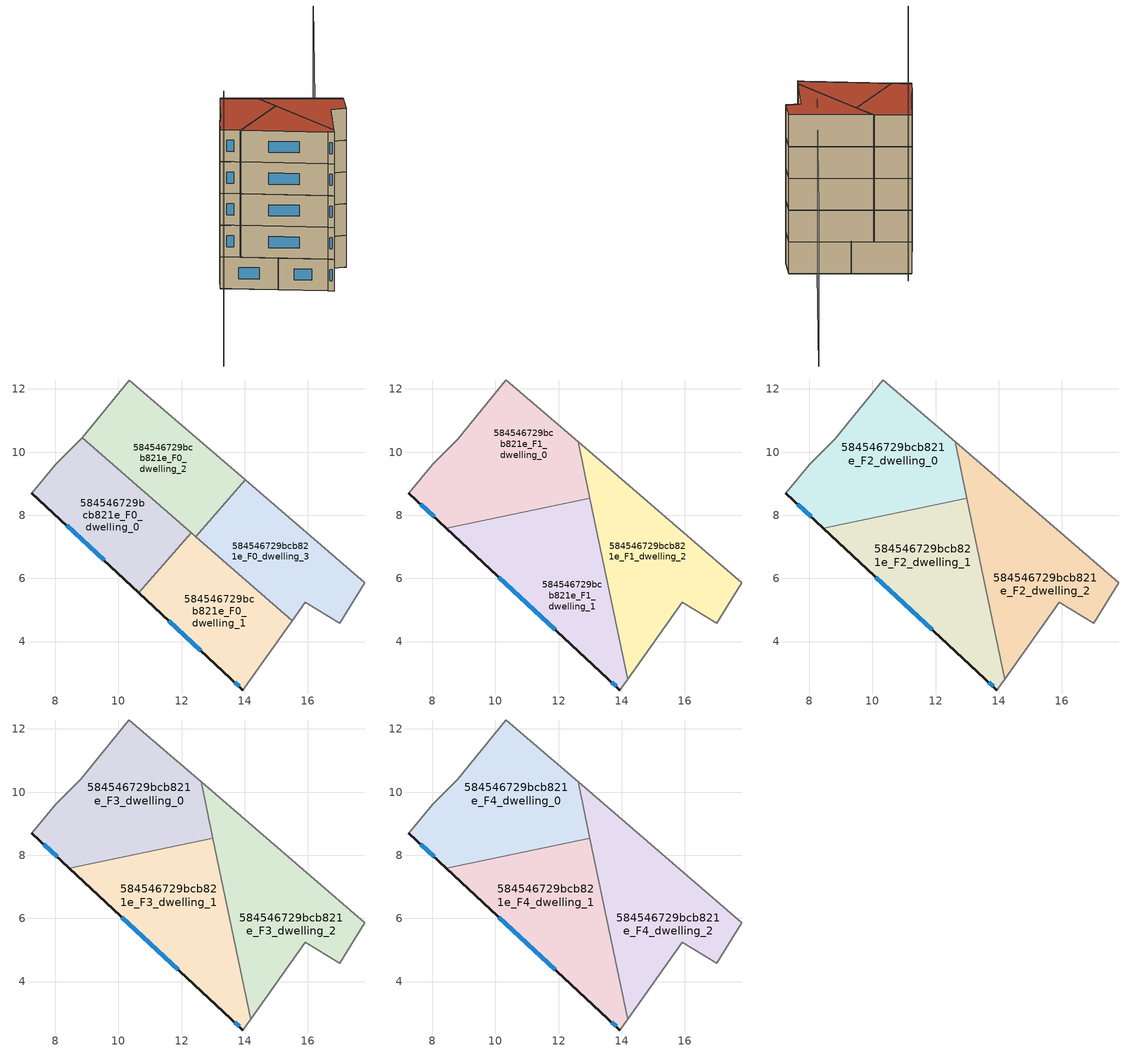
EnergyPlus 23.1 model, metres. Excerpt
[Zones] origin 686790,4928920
584546729bcb821e_F0_dwelling_0
 floor ground (EU_floor_Construction): 10.65,5.54 12.31,7.45 8.86,10.46 8.81,10.41 8.01,9.62 7.25,8.71 z0
 wall outside (EU_wall_Construction): 10.65,5.54 7.25,8.71 z0:3
 wall adiabatic (EU_wall_Construction): 7.25,8.71 8.01,9.62 8.81,10.41 8.86,10.46 z0:3
 wall to 584546729bcb821e_F0_dwelling_1 (EU_wall_Construction): 12.31,7.45 10.65,5.54 z0:3
 wall to 584546729bcb821e_F0_dwelling_2 (EU_wall_Construction): 8.86,10.46 12.31,7.45 z0:3
 window (EU_Window_Construction): 9.54,6.57 8.36,7.68 z0.98:2.02
584546729bcb821e_F0_dwelling_1
 floor ground (EU_floor_Construction): 13.94,2.46 15.51,4.66 12.31,7.45 10.65,5.54 13.56,2.83 z0
 wall outside (EU_wall_Construction): 13.94,2.46 13.56,2.83 10.65,5.54 z0:3
 wall adiabatic (EU_wall_Construction): 15.51,4.66 13.94,2.46 z0:3
 wall to 584546729bcb821e_F0_dwelling_3 (EU_wall_Construction): 12.45,7.32 15.51,4.66 z0:3
 wall to 584546729bcb821e_F0_dwelling_2 (EU_wall_Construction): 12.31,7.45 12.45,7.33 z0:3
 window (EU_Window_Construction): 12.61,3.71 11.59,4.66 / 13.82,2.58 13.68,2.71 z0.98:2.02
584546729bcb821e_F0_dwelling_2
 floor ground (EU_floor_Construction): 12.45,7.33 14.02,9.12 10.34,12.29 8.86,10.46 z0
 wall adiabatic (EU_wall_Construction): 8.86,10.46 10.34,12.29 14.02,9.12 z0:3
 wall to 584546729bcb821e_F0_dwelling_3 (EU_wall_Construction): 14.02,9.12 12.45,7.33 z0:3
 ceiling adiabatic (EU_roof_Construction): 12.99,8.54 13.09,8.06 12.45,7.33 11.43,8.22 z3
584546729bcb821e_F0_dwelling_3
 floor ground (EU_floor_Construction): 17.01,4.58 17.8,5.86 14.02,9.12 12.45,7.33 15.51,4.66 15.92,5.24 z0
 wall adiabatic (EU_wall_Construction): 14.02,9.12 17.8,5.86 17.01,4.58 15.92,5.24 15.51,4.66 z0:3
 ceiling adiabatic (EU_roof_Construction): 13.09,8.06 13.42,6.48 12.45,7.33 z3
584546729bcb821e_F1_dwelling_0
 floor to 584546729bcb821e_F0_dwelling_0 (EU_floor_Construction): 11.43,8.22 8.86,10.46 8.81,10.41 8.01,9.62 7.25,8.71 8.44,7.59 z3
 floor to 584546729bcb821e_F0_dwelling_2 (EU_floor_Construction): 12.99,8.54 12.62,10.32 10.34,12.29 8.86,10.46 11.43,8.22 z3
 wall outside (EU_wall_Construction): 8.44,7.59 7.25,8.71 z3:6
 wall adiabatic (EU_wall_Construction): 7.25,8.71 8.01,9.62 8.81,10.41 10.33,12.27 10.34,12.29 12.62,10.32 z3:6
 wall to 584546729bcb821e_F1_dwelling_1 (EU_wall_Construction): 12.99,8.54 8.44,7.59 z3:6
 wall to 584546729bcb821e_F1_dwelling_2 (EU_wall_Construction): 12.62,10.32 12.99,8.54 z3:6
 window (EU_Window_Construction): 8.06,7.96 7.64,8.34 z3.98:5.02
584546729bcb821e_F1_dwelling_1
 floor to 584546729bcb821e_F0_dwelling_1 (EU_floor_Construction): 13.94,2.46 14.19,2.81 13.42,6.48 12.31,7.45 10.65,5.54 13.56,2.83 z3
 floor to 584546729bcb821e_F0_dwelling_0 (EU_floor_Construction): 10.65,5.54 12.31,7.45 11.43,8.22 8.44,7.59 z3
 floor adiabatic (EU_floor_Construction): 13.42,6.48 12.99,8.54 11.43,8.22 z3
 wall outside (EU_wall_Construction): 13.94,2.46 13.56,2.83 8.44,7.59 z3:6
 wall adiabatic (EU_wall_Construction): 14.19,2.81 13.94,2.46 z3:6
 wall to 584546729bcb821e_F1_dwelling_2 (EU_wall_Construction): 12.99,8.54 14.19,2.81 z3:6
 window (EU_Window_Construction): 13.82,2.58 13.68,2.71 / 11.9,4.38 10.11,6.04 z3.98:5.02
584546729bcb821e_F1_dwelling_2
 floor to 584546729bcb821e_F0_dwelling_2 (EU_floor_Construction): 13.09,8.06 14.02,9.12 12.62,10.32 z3
 floor to 584546729bcb821e_F0_dwelling_3 (EU_floor_Construction): 17.01,4.58 17.8,5.86 14.02,9.12 13.09,8.06 13.42,6.48 15.51,4.66 15.92,5.24 z3
 floor to 584546729bcb821e_F0_dwelling_1 (EU_floor_Construction): 14.19,2.81 15.51,4.66 13.42,6.48 z3
 wall adiabatic (EU_wall_Construction): 12.62,10.32 17.8,5.86 17.01,4.58 15.92,5.24 14.19,2.81 z3:6
584546729bcb821e_F2_dwelling_0
 floor to 584546729bcb821e_F1_dwelling_0 (EU_floor_Construction): 12.99,8.54 12.62,10.32 10.34,12.29 10.33,12.27 8.81,10.41 8.01,9.62 7.25,8.71 8.44,7.59 z6
 wall outside (EU_wall_Construction): 8.44,7.59 7.25,8.71 z6:9
 wall adiabatic (EU_wall_Construction): 7.25,8.71 8.01,9.62 8.81,10.41 10.33,12.27 10.34,12.29 12.62,10.32 z6:9
 wall to 584546729bcb821e_F2_dwelling_1 (EU_wall_Construction): 12.99,8.54 8.44,7.59 z6:9
 wall to 584546729bcb821e_F2_dwelling_2 (EU_wall_Construction): 12.62,10.32 12.99,8.54 z6:9
 window (EU_Window_Construction): 8.06,7.96 7.64,8.34 z6.98:8.02
584546729bcb821e_F2_dwelling_1
 floor to 584546729bcb821e_F1_dwelling_1 (EU_floor_Construction): 13.94,2.46 14.19,2.81 12.99,8.54 8.44,7.59 13.56,2.83 z6
 wall outside (EU_wall_Construction): 13.94,2.46 13.56,2.83 8.44,7.59 z6:9
 wall adiabatic (EU_wall_Construction): 14.19,2.81 13.94,2.46 z6:9
 wall to 584546729bcb821e_F2_dwelling_2 (EU_wall_Construction): 12.99,8.54 14.19,2.81 z6:9
 window (EU_Window_Construction): 13.82,2.58 13.68,2.71 / 11.9,4.38 10.11,6.04 z6.98:8.02
584546729bcb821e_F2_dwelling_2
 floor to 584546729bcb821e_F1_dwelling_2 (EU_floor_Construction): 17.01,4.58 17.8,5.86 12.62,10.32 14.19,2.81 15.92,5.24 z6
 wall adiabatic (EU_wall_Construction): 12.62,10.32 17.8,5.86 17.01,4.58 15.92,5.24 14.19,2.81 z6:9
584546729bcb821e_F3_dwelling_0
 floor to 584546729bcb821e_F2_dwelling_0 (EU_floor_Construction): 12.99,8.54 12.62,10.32 10.34,12.29 10.33,12.27 8.81,10.41 8.01,9.62 7.25,8.71 8.44,7.59 z9
 wall outside (EU_wall_Construction): 8.44,7.59 7.25,8.71 z9:12
 wall adiabatic (EU_wall_Construction): 7.25,8.71 8.01,9.62 8.81,10.41 10.33,12.27 10.34,12.29 12.62,10.32 z9:12
 wall to 584546729bcb821e_F3_dwelling_1 (EU_wall_Construction): 12.99,8.54 8.44,7.59 z9:12
 wall to 584546729bcb821e_F3_dwelling_2 (EU_wall_Construction): 12.62,10.32 12.99,8.54 z9:12
 window (EU_Window_Construction): 8.06,7.96 7.64,8.34 z9.98:11.02
584546729bcb821e_F3_dwelling_1
 floor to 584546729bcb821e_F2_dwelling_1 (EU_floor_Construction): 13.94,2.46 14.19,2.81 12.99,8.54 8.44,7.59 13.56,2.83 z9
 wall outside (EU_wall_Construction): 13.94,2.46 13.56,2.83 8.44,7.59 z9:12
 wall adiabatic (EU_wall_Construction): 14.19,2.81 13.94,2.46 z9:12
 wall to 584546729bcb821e_F3_dwelling_2 (EU_wall_Construction): 12.99,8.54 14.19,2.81 z9:12
 window (EU_Window_Construction): 13.82,2.58 13.68,2.71 / 11.9,4.38 10.11,6.04 z9.98:11.02
584546729bcb821e_F3_dwelling_2
 floor to 584546729bcb821e_F2_dwelling_2 (EU_floor_Construction): 17.01,4.58 17.8,5.86 12.62,10.32 14.19,2.81 15.92,5.24 z9
 wall adiabatic (EU_wall_Construction): 12.62,10.32 17.8,5.86 17.01,4.58 15.92,5.24 14.19,2.81 z9:12
584546729bcb821e_F4_dwelling_0
 floor to 584546729bcb821e_F3_dwelling_0 (EU_floor_Construction): 12.99,8.54 12.62,10.32 10.34,12.29 10.33,12.27 8.81,10.41 8.01,9.62 7.25,8.71 8.44,7.59 z12
 wall outside (EU_wall_Construction): 8.44,7.59 7.25,8.71 z12:15
 wall adiabatic (EU_wall_Construction): 7.25,8.71 8.01,9.62 8.81,10.41 10.33,12.27 10.34,12.29 12.62,10.32 z12:15
 wall to 584546729bcb821e_F4_dwelling_1 (EU_wall_Construction): 12.99,8.54 8.44,7.59 z12:15
 wall to 584546729bcb821e_F4_dwelling_2 (EU_wall_Construction): 12.62,10.32 12.99,8.54 z12:15
 window (EU_Window_Construction): 8.06,7.96 7.64,8.34 z12.98:14.02
 roof outside (EU_roof_Construction): 12.62,10.32 12.99,8.54 8.44,7.59 7.25,8.71 8.01,9.62 8.81,10.41 10.33,12.27 10.34,12.29 z15
584546729bcb821e_F4_dwelling_1
 floor to 584546729bcb821e_F3_dwelling_1 (EU_floor_Construction): 13.94,2.46 14.19,2.81 12.99,8.54 8.44,7.59 13.56,2.83 z12
 wall outside (EU_wall_Construction): 13.94,2.46 13.56,2.83 8.44,7.59 z12:15
 wall adiabatic (EU_wall_Construction): 14.19,2.81 13.94,2.46 z12:15
 wall to 584546729bcb821e_F4_dwelling_2 (EU_wall_Construction): 12.99,8.54 14.19,2.81 z12:15
 window (EU_Window_Construction): 13.82,2.58 13.68,2.71 / 11.9,4.38 10.11,6.04 z12.98:14.02
 roof outside (EU_roof_Construction): 12.99,8.54 14.19,2.81 13.94,2.46 13.56,2.83 8.44,7.59 z15
584546729bcb821e_F4_dwelling_2
 floor to 584546729bcb821e_F3_dwelling_2 (EU_floor_Construction): 17.01,4.58 17.8,5.86 12.62,10.32 14.19,2.81 15.92,5.24 z12
 wall adiabatic (EU_wall_Construction): 12.62,10.32 17.8,5.86 17.01,4.58 15.92,5.24 14.19,2.81 z12:15
 roof outside (EU_roof_Construction): 17.8,5.86 17.01,4.58 15.92,5.24 14.19,2.81 12.62,10.32 z15
shading: 13.05,3.76 25,17.95 / 11.23,12.9 -0.1,-0.3 z0:15
[Building]
EU S2 Campaign: North Axis=0; Terrain=City; Solar Distribution=FullExterior
[Site:Location]
Bologna: Latitude=44.5; Longitude=11.25; Time Zone=1; Elevation=37
[SizingPeriod:WeatherFileDays]
AnnualSizingPeriod: Begin Month=1; Begin Day of Month=1; End Month=12; End Day of Month=31; Day of Week for Start Day=Monday; Use Weather File Daylight Saving Period=No; Use Weather File Rain and Snow Indicators=No
[MATERIAL]
EU_InternalMass_Material: Roughness=MediumRough; Thickness=0.1; Conductivity=1; Density=1800; Specific Heat=900; Thermal Absorptance=0.9; Solar Absorptance=0.7; Visible Absorptance=0.7
[MATERIAL:NOMASS] Roughness=MediumRough; Thermal Absorptance=0.9; Solar Absorptance=0.7; Visible Absorptance=0.7
Name | Thermal Resistance
EU_wall_NoMass | 0.905828
EU_roof_NoMass | 0.37593
EU_floor_NoMass | 0.67114
[WINDOWMATERIAL:SIMPLEGLAZINGSYSTEM]
EU_Window_SimpleGlazing: UFactor=4.52486; Solar Heat Gain Coefficient=0.85; Visible Transmittance=0.85
[CONSTRUCTION]
EU_wall_Construction: EU_wall_NoMass
EU_roof_Construction: EU_roof_NoMass
EU_floor_Construction: EU_floor_NoMass
EU_InternalMass_Construction: EU_InternalMass_Material
EU_Window_Construction: EU_Window_SimpleGlazing
[ZONE] Type=1; Multiplier=1; Ceiling Height=autocalculate; Floor Area=autocalculate; Part of Total Floor Area=Yes
Name | Volume
584546729bcb821e_F0_dwelling_0 | 34.1455
584546729bcb821e_F1_dwelling_0; 584546729bcb821e_F2_dwelling_0; 584546729bcb821e_F3_dwelling_0; 584546729bcb821e_F4_dwelling_0 | 45.5332
584546729bcb821e_F0_dwelling_1 | 34.1448
584546729bcb821e_F1_dwelling_1; 584546729bcb821e_F2_dwelling_1; 584546729bcb821e_F3_dwelling_1; 584546729bcb821e_F4_dwelling_1 | 45.5251
584546729bcb821e_F0_dwelling_2 | 34.1484
584546729bcb821e_F1_dwelling_2; 584546729bcb821e_F2_dwelling_2; 584546729bcb821e_F3_dwelling_2; 584546729bcb821e_F4_dwelling_2 | 45.5259
584546729bcb821e_F0_dwelling_3 | 34.1433
[INTERNALMASS] Construction=EU_InternalMass_Construction
Name | Zone or ZoneList | Surface Area
584546729bcb821e_F0_dwelling_0_EU_InternalMass | 584546729bcb821e_F0_dwelling_0 | 11.3817
584546729bcb821e_F0_dwelling_1_EU_InternalMass | 584546729bcb821e_F0_dwelling_1 | 11.3816
584546729bcb821e_F0_dwelling_2_EU_InternalMass | 584546729bcb821e_F0_dwelling_2 | 11.3828
584546729bcb821e_F0_dwelling_3_EU_InternalMass | 584546729bcb821e_F0_dwelling_3 | 11.3811
584546729bcb821e_F1_dwelling_0_EU_InternalMass | 584546729bcb821e_F1_dwelling_0 | 15.1775
584546729bcb821e_F1_dwelling_1_EU_InternalMass | 584546729bcb821e_F1_dwelling_1 | 15.1759
584546729bcb821e_F1_dwelling_2_EU_InternalMass | 584546729bcb821e_F1_dwelling_2 | 15.1754
584546729bcb821e_F2_dwelling_0_EU_InternalMass | 584546729bcb821e_F2_dwelling_0 | 15.1775
584546729bcb821e_F2_dwelling_1_EU_InternalMass | 584546729bcb821e_F2_dwelling_1 | 15.1759
584546729bcb821e_F2_dwelling_2_EU_InternalMass | 584546729bcb821e_F2_dwelling_2 | 15.1754
584546729bcb821e_F3_dwelling_0_EU_InternalMass | 584546729bcb821e_F3_dwelling_0 | 15.1775
584546729bcb821e_F3_dwelling_1_EU_InternalMass | 584546729bcb821e_F3_dwelling_1 | 15.1759
584546729bcb821e_F3_dwelling_2_EU_InternalMass | 584546729bcb821e_F3_dwelling_2 | 15.1754
584546729bcb821e_F4_dwelling_0_EU_InternalMass | 584546729bcb821e_F4_dwelling_0 | 15.1775
584546729bcb821e_F4_dwelling_1_EU_InternalMass | 584546729bcb821e_F4_dwelling_1 | 15.1759
584546729bcb821e_F4_dwelling_2_EU_InternalMass | 584546729bcb821e_F4_dwelling_2 | 15.1754
[OTHEREQUIPMENT] Fuel Type=Electricity; Design Level Calculation Method=Watts/Area; Power per Zone Floor Area=1; Fraction Latent=0; Fraction Radiant=0; Fraction Lost=0; Carbon Dioxide Generation Rate=0; EndUse Subcategory=EU_Step8_InternalGains
Name | Zone or ZoneList or Space or SpaceList | Schedule
EU_Step8_InternalGain_584546729bcb821e_F0_dwelling_0_f000 | 584546729bcb821e_F0_dwelling_0 | EU_Step8_GainSchedule_584546729bcb821e_F0_dwelling_0_f000
EU_Step8_InternalGain_584546729bcb821e_F0_dwelling_1_f000 | 584546729bcb821e_F0_dwelling_1 | EU_Step8_GainSchedule_584546729bcb821e_F0_dwelling_1_f000
EU_Step8_InternalGain_584546729bcb821e_F0_dwelling_2_f000 | 584546729bcb821e_F0_dwelling_2 | EU_Step8_GainSchedule_584546729bcb821e_F0_dwelling_2_f000
EU_Step8_InternalGain_584546729bcb821e_F0_dwelling_3_f000 | 584546729bcb821e_F0_dwelling_3 | EU_Step8_GainSchedule_584546729bcb821e_F0_dwelling_3_f000
EU_Step8_InternalGain_584546729bcb821e_F1_dwelling_0_f000 | 584546729bcb821e_F1_dwelling_0 | EU_Step8_GainSchedule_584546729bcb821e_F1_dwelling_0_f000
EU_Step8_InternalGain_584546729bcb821e_F1_dwelling_1_f000 | 584546729bcb821e_F1_dwelling_1 | EU_Step8_GainSchedule_584546729bcb821e_F1_dwelling_1_f000
EU_Step8_InternalGain_584546729bcb821e_F1_dwelling_2_f000 | 584546729bcb821e_F1_dwelling_2 | EU_Step8_GainSchedule_584546729bcb821e_F1_dwelling_2_f000
EU_Step8_InternalGain_584546729bcb821e_F2_dwelling_0_f000 | 584546729bcb821e_F2_dwelling_0 | EU_Step8_GainSchedule_584546729bcb821e_F2_dwelling_0_f000
EU_Step8_InternalGain_584546729bcb821e_F2_dwelling_1_f000 | 584546729bcb821e_F2_dwelling_1 | EU_Step8_GainSchedule_584546729bcb821e_F2_dwelling_1_f000
EU_Step8_InternalGain_584546729bcb821e_F2_dwelling_2_f000 | 584546729bcb821e_F2_dwelling_2 | EU_Step8_GainSchedule_584546729bcb821e_F2_dwelling_2_f000
EU_Step8_InternalGain_584546729bcb821e_F3_dwelling_0_f000 | 584546729bcb821e_F3_dwelling_0 | EU_Step8_GainSchedule_584546729bcb821e_F3_dwelling_0_f000
EU_Step8_InternalGain_584546729bcb821e_F3_dwelling_1_f000 | 584546729bcb821e_F3_dwelling_1 | EU_Step8_GainSchedule_584546729bcb821e_F3_dwelling_1_f000
EU_Step8_InternalGain_584546729bcb821e_F3_dwelling_2_f000 | 584546729bcb821e_F3_dwelling_2 | EU_Step8_GainSchedule_584546729bcb821e_F3_dwelling_2_f000
EU_Step8_InternalGain_584546729bcb821e_F4_dwelling_0_f000 | 584546729bcb821e_F4_dwelling_0 | EU_Step8_GainSchedule_584546729bcb821e_F4_dwelling_0_f000
EU_Step8_InternalGain_584546729bcb821e_F4_dwelling_1_f000 | 584546729bcb821e_F4_dwelling_1 | EU_Step8_GainSchedule_584546729bcb821e_F4_dwelling_1_f000
EU_Step8_InternalGain_584546729bcb821e_F4_dwelling_2_f000 | 584546729bcb821e_F4_dwelling_2 | EU_Step8_GainSchedule_584546729bcb821e_F4_dwelling_2_f000
[ZONEVENTILATION:DESIGNFLOWRATE] Schedule=EU_AlwaysOn; Design Flow Rate Calculation Method=AirChanges/Hour; Air Changes per Hour=0.73129; Ventilation Type=Natural; Fan Pressure Rise=0; Fan Total Efficiency=1; Constant Term Coefficient=1; Temperature Term Coefficient=0; Velocity Term Coefficient=0; Velocity Squared Term Coefficient=0; Minimum Indoor Temperature=-100; Maximum Indoor Temperature=100; Delta Temperature=-100; Minimum Outdoor Temperature=-100; Maximum Outdoor Temperature=100; Maximum Wind Speed=40
Name | Zone or ZoneList or Space or SpaceList
EU_ConstantAir_584546729bcb821e_F0_dwelling_0 | 584546729bcb821e_F0_dwelling_0
EU_ConstantAir_584546729bcb821e_F0_dwelling_1 | 584546729bcb821e_F0_dwelling_1
EU_ConstantAir_584546729bcb821e_F0_dwelling_2 | 584546729bcb821e_F0_dwelling_2
EU_ConstantAir_584546729bcb821e_F0_dwelling_3 | 584546729bcb821e_F0_dwelling_3
EU_ConstantAir_584546729bcb821e_F1_dwelling_0 | 584546729bcb821e_F1_dwelling_0
EU_ConstantAir_584546729bcb821e_F1_dwelling_1 | 584546729bcb821e_F1_dwelling_1
EU_ConstantAir_584546729bcb821e_F1_dwelling_2 | 584546729bcb821e_F1_dwelling_2
EU_ConstantAir_584546729bcb821e_F2_dwelling_0 | 584546729bcb821e_F2_dwelling_0
EU_ConstantAir_584546729bcb821e_F2_dwelling_1 | 584546729bcb821e_F2_dwelling_1
EU_ConstantAir_584546729bcb821e_F2_dwelling_2 | 584546729bcb821e_F2_dwelling_2
EU_ConstantAir_584546729bcb821e_F3_dwelling_0 | 584546729bcb821e_F3_dwelling_0
EU_ConstantAir_584546729bcb821e_F3_dwelling_1 | 584546729bcb821e_F3_dwelling_1
EU_ConstantAir_584546729bcb821e_F3_dwelling_2 | 584546729bcb821e_F3_dwelling_2
EU_ConstantAir_584546729bcb821e_F4_dwelling_0 | 584546729bcb821e_F4_dwelling_0
EU_ConstantAir_584546729bcb821e_F4_dwelling_1 | 584546729bcb821e_F4_dwelling_1
EU_ConstantAir_584546729bcb821e_F4_dwelling_2 | 584546729bcb821e_F4_dwelling_2
[HVACTEMPLATE:THERMOSTAT] Constant Heating Setpoint=20; Constant Cooling Setpoint=50
EU_HeatOnly_584546729bcb821e_F0_dwelling_0; EU_HeatOnly_584546729bcb821e_F0_dwelling_1; EU_HeatOnly_584546729bcb821e_F0_dwelling_2; EU_HeatOnly_584546729bcb821e_F0_dwelling_3; EU_HeatOnly_584546729bcb821e_F1_dwelling_0; EU_HeatOnly_584546729bcb821e_F1_dwelling_1; EU_HeatOnly_584546729bcb821e_F1_dwelling_2; EU_HeatOnly_584546729bcb821e_F2_dwelling_0; EU_HeatOnly_584546729bcb821e_F2_dwelling_1; EU_HeatOnly_584546729bcb821e_F2_dwelling_2; EU_HeatOnly_584546729bcb821e_F3_dwelling_0; EU_HeatOnly_584546729bcb821e_F3_dwelling_1; EU_HeatOnly_584546729bcb821e_F3_dwelling_2; EU_HeatOnly_584546729bcb821e_F4_dwelling_0; EU_HeatOnly_584546729bcb821e_F4_dwelling_1; EU_HeatOnly_584546729bcb821e_F4_dwelling_2
[HVACTEMPLATE:ZONE:IDEALLOADSAIRSYSTEM] System Availability Schedule=EU_AlwaysOn; Maximum Heating Supply Air Temperature=50; Minimum Cooling Supply Air Temperature=13; Maximum Heating Supply Air Humidity Ratio=0.0156; Minimum Cooling Supply Air Humidity Ratio=0.0077; Heating Limit=NoLimit; Cooling Limit=NoLimit; Heating Availability Schedule=EU_AlwaysOn; Cooling Availability Schedule=EU_CoolingOff; Dehumidification Control Type=ConstantSensibleHeatRatio; Cooling Sensible Heat Ratio=0.7; Dehumidification Setpoint=60; Humidification Control Type=None; Humidification Setpoint=30; Outdoor Air Method=None; Outdoor Air Flow Rate per Person=0.00944; Outdoor Air Flow Rate per Zone Floor Area=0; Outdoor Air Flow Rate per Zone=0; Demand Controlled Ventilation Type=None; Outdoor Air Economizer Type=NoEconomizer; Heat Recovery Type=None; Sensible Heat Recovery Effectiveness=0.7; Latent Heat Recovery Effectiveness=0.65
Name | Template Thermostat
584546729bcb821e_F0_dwelling_0 | EU_HeatOnly_584546729bcb821e_F0_dwelling_0
584546729bcb821e_F0_dwelling_1 | EU_HeatOnly_584546729bcb821e_F0_dwelling_1
584546729bcb821e_F0_dwelling_2 | EU_HeatOnly_584546729bcb821e_F0_dwelling_2
584546729bcb821e_F0_dwelling_3 | EU_HeatOnly_584546729bcb821e_F0_dwelling_3
584546729bcb821e_F1_dwelling_0 | EU_HeatOnly_584546729bcb821e_F1_dwelling_0
584546729bcb821e_F1_dwelling_1 | EU_HeatOnly_584546729bcb821e_F1_dwelling_1
584546729bcb821e_F1_dwelling_2 | EU_HeatOnly_584546729bcb821e_F1_dwelling_2
584546729bcb821e_F2_dwelling_0 | EU_HeatOnly_584546729bcb821e_F2_dwelling_0
584546729bcb821e_F2_dwelling_1 | EU_HeatOnly_584546729bcb821e_F2_dwelling_1
584546729bcb821e_F2_dwelling_2 | EU_HeatOnly_584546729bcb821e_F2_dwelling_2
584546729bcb821e_F3_dwelling_0 | EU_HeatOnly_584546729bcb821e_F3_dwelling_0
584546729bcb821e_F3_dwelling_1 | EU_HeatOnly_584546729bcb821e_F3_dwelling_1
584546729bcb821e_F3_dwelling_2 | EU_HeatOnly_584546729bcb821e_F3_dwelling_2
584546729bcb821e_F4_dwelling_0 | EU_HeatOnly_584546729bcb821e_F4_dwelling_0
584546729bcb821e_F4_dwelling_1 | EU_HeatOnly_584546729bcb821e_F4_dwelling_1
584546729bcb821e_F4_dwelling_2 | EU_HeatOnly_584546729bcb821e_F4_dwelling_2
[SIZING:ZONE] Zone Cooling Design Supply Air Temperature Input Method=SupplyAirTemperature; Zone Cooling Design Supply Air Temperature=13; Zone Heating Design Supply Air Temperature Input Method=SupplyAirTemperature; Zone Heating Design Supply Air Temperature=50; Zone Cooling Design Supply Air Humidity Ratio=0.008; Zone Heating Design Supply Air Humidity Ratio=0.008; Cooling Design Air Flow Method=DesignDay; Cooling Design Air Flow Rate=0; Cooling Minimum Air Flow per Zone Floor Area=0.000762; Cooling Minimum Air Flow=0; Cooling Minimum Air Flow Fraction=0.2; Heating Design Air Flow Method=DesignDay; Heating Design Air Flow Rate=0; Heating Maximum Air Flow per Zone Floor Area=0.002032; Heating Maximum Air Flow=0.141576; Heating Maximum Air Flow Fraction=0.3; Account for Dedicated Outdoor Air System=No; Dedicated Outdoor Air System Control Strategy=NeutralSupplyAir; Dedicated Outdoor Air Low Setpoint Temperature for Design=autosize; Dedicated Outdoor Air High Setpoint Temperature for Design=autosize; Zone Load Sizing Method=Sensible Load Only No Latent Load; Zone Latent Cooling Design Supply Air Humidity Ratio Input Method=HumidityRatioDifference; Zone Cooling Design Supply Air Humidity Ratio Difference=0.005; Zone Latent Heating Design Supply Air Humidity Ratio Input Method=HumidityRatioDifference; Zone Humidification Design Supply Air Humidity Ratio Difference=0.005
584546729bcb821e_F0_dwelling_0; 584546729bcb821e_F0_dwelling_1; 584546729bcb821e_F0_dwelling_2; 584546729bcb821e_F0_dwelling_3; 584546729bcb821e_F1_dwelling_0; 584546729bcb821e_F1_dwelling_1; 584546729bcb821e_F1_dwelling_2; 584546729bcb821e_F2_dwelling_0; 584546729bcb821e_F2_dwelling_1; 584546729bcb821e_F2_dwelling_2; 584546729bcb821e_F3_dwelling_0; 584546729bcb821e_F3_dwelling_1; 584546729bcb821e_F3_dwelling_2; 584546729bcb821e_F4_dwelling_0; 584546729bcb821e_F4_dwelling_1; 584546729bcb821e_F4_dwelling_2
[SCHEDULE:CONSTANT]
Name | Hourly Value
EU_AlwaysOn | 1
EU_CoolingOff | 0
[SCHEDULE:FILE] Column Number=1; Rows to Skip at Top=0; Number of Hours of Data=8760; Column Separator=Comma; Interpolate to Timestep=No; Minutes per Item=60; Adjust Schedule for Daylight Savings=Yes
Name | File
EU_Step8_GainSchedule_584546729bcb821e_F0_dwelling_0_f000 | ../../schedules/584546729bcb821e/584546729bcb821e_F0_dwelling_0_f000_gain.csv
EU_Step8_GainSchedule_584546729bcb821e_F0_dwelling_1_f000 | ../../schedules/584546729bcb821e/584546729bcb821e_F0_dwelling_1_f000_gain.csv
EU_Step8_GainSchedule_584546729bcb821e_F0_dwelling_2_f000 | ../../schedules/584546729bcb821e/584546729bcb821e_F0_dwelling_2_f000_gain.csv
EU_Step8_GainSchedule_584546729bcb821e_F0_dwelling_3_f000 | ../../schedules/584546729bcb821e/584546729bcb821e_F0_dwelling_3_f000_gain.csv
EU_Step8_GainSchedule_584546729bcb821e_F1_dwelling_0_f000 | ../../schedules/584546729bcb821e/584546729bcb821e_F1_dwelling_0_f000_gain.csv
EU_Step8_GainSchedule_584546729bcb821e_F1_dwelling_1_f000 | ../../schedules/584546729bcb821e/584546729bcb821e_F1_dwelling_1_f000_gain.csv
EU_Step8_GainSchedule_584546729bcb821e_F1_dwelling_2_f000 | ../../schedules/584546729bcb821e/584546729bcb821e_F1_dwelling_2_f000_gain.csv
EU_Step8_GainSchedule_584546729bcb821e_F2_dwelling_0_f000 | ../../schedules/584546729bcb821e/584546729bcb821e_F2_dwelling_0_f000_gain.csv
EU_Step8_GainSchedule_584546729bcb821e_F2_dwelling_1_f000 | ../../schedules/584546729bcb821e/584546729bcb821e_F2_dwelling_1_f000_gain.csv
EU_Step8_GainSchedule_584546729bcb821e_F2_dwelling_2_f000 | ../../schedules/584546729bcb821e/584546729bcb821e_F2_dwelling_2_f000_gain.csv
EU_Step8_GainSchedule_584546729bcb821e_F3_dwelling_0_f000 | ../../schedules/584546729bcb821e/584546729bcb821e_F3_dwelling_0_f000_gain.csv
EU_Step8_GainSchedule_584546729bcb821e_F3_dwelling_1_f000 | ../../schedules/584546729bcb821e/584546729bcb821e_F3_dwelling_1_f000_gain.csv
EU_Step8_GainSchedule_584546729bcb821e_F3_dwelling_2_f000 | ../../schedules/584546729bcb821e/584546729bcb821e_F3_dwelling_2_f000_gain.csv
EU_Step8_GainSchedule_584546729bcb821e_F4_dwelling_0_f000 | ../../schedules/584546729bcb821e/584546729bcb821e_F4_dwelling_0_f000_gain.csv
EU_Step8_GainSchedule_584546729bcb821e_F4_dwelling_1_f000 | ../../schedules/584546729bcb821e/584546729bcb821e_F4_dwelling_1_f000_gain.csv
EU_Step8_GainSchedule_584546729bcb821e_F4_dwelling_2_f000 | ../../schedules/584546729bcb821e/584546729bcb821e_F4_dwelling_2_f000_gain.csv
